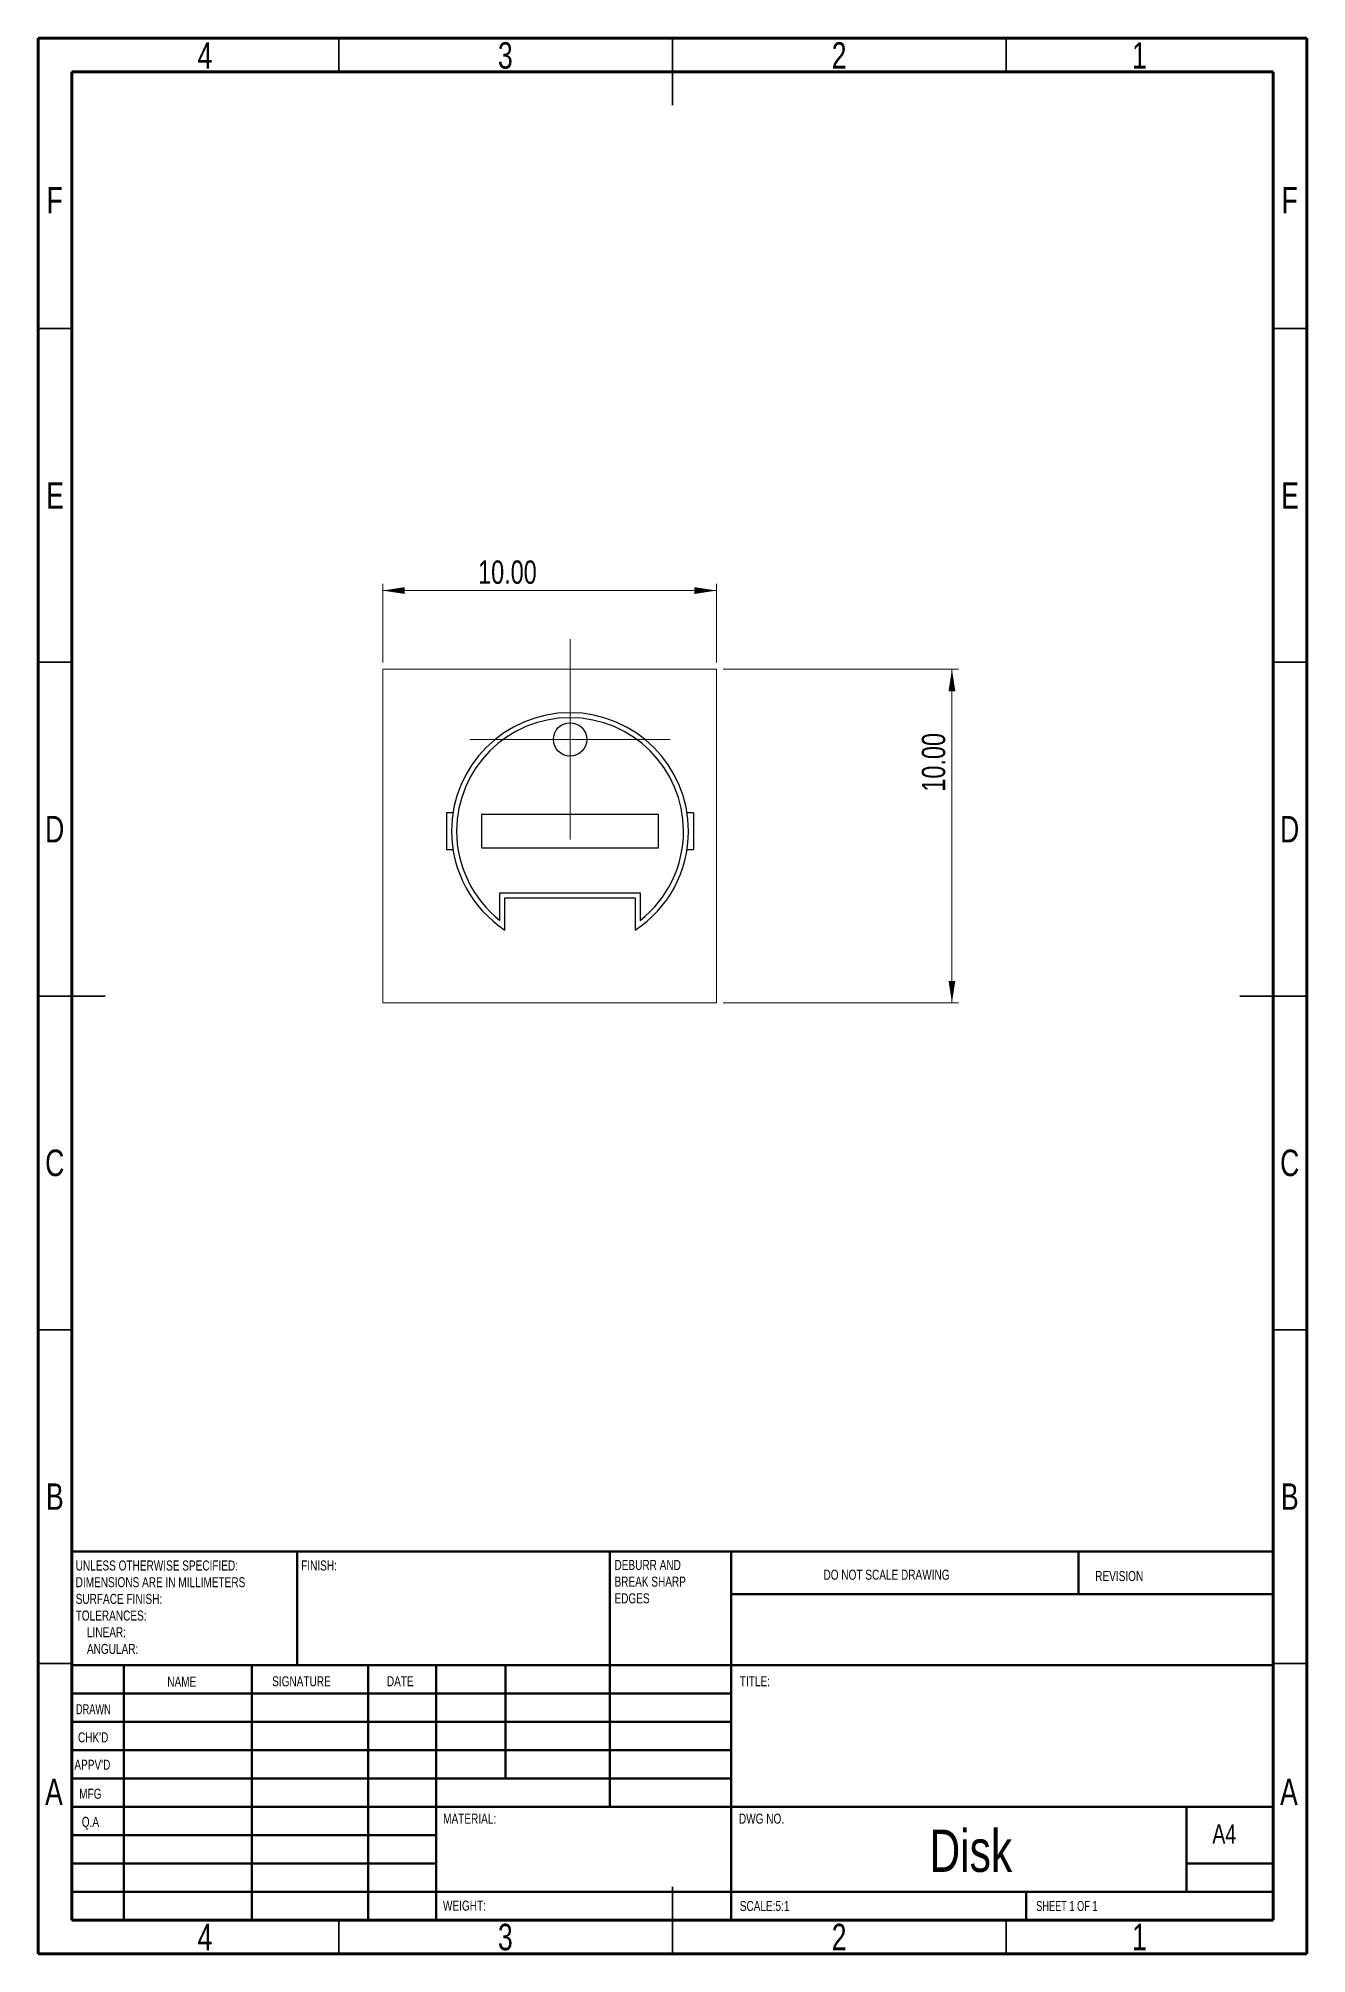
# Model space of a CAD drawing. Header units: millimetres. Extents: x 15 to 205, y 5 to 292.
import ezdxf

# ---------------------------------------------------------------- set-up
doc = ezdxf.new("R2010")
doc.units = ezdxf.units.MM
doc.styles.add('SLDTEXTSTYLE0', font='TXT', dxfattribs={"width": 0.75})
doc.styles.add('SLDTEXTSTYLE1', font='TXT', dxfattribs={"width": 0.686449})
doc.styles.add('SLDTEXTSTYLE2', font='TXT', dxfattribs={"width": 0.6875})
doc.dimstyles.new('SLDDIMSTYLE0', dxfattribs={"dimtxt": 3.5, "dimasz": 3.302, "dimexe": 0, "dimexo": 0.0625, "dimgap": 0.875, "dimtad": 1, "dimlfac": 0.2, "dimrnd": 1e-09, "dimzin": 4, "dimdsep": 46, "dimtxsty": 'SLDTEXTSTYLE0', "dimsah": 1, "dimcen": 0.09, "dimadec": 0, "dimazin": 1, "dimtfac": 1, "dimtofl": 0, "dimtmove": 0, "dimatfit": 3, "dimfxl": 1, "dimfrac": 2, "dimtolj": 1, "dimtzin": 12, "dimarcsym": 0})

# ---------------------------------------------------------------- blocks, each defined once
blk = doc.blocks.new('_D')
at = {"color": 7, "linetype": 'Continuous', "lineweight": 0}
for p, q in [((66.59, 198.47), (66.59, 210.25)), ((116.59, 198.47), (116.59, 210.25)), ((66.59, 209.25), (116.59, 209.25))]:
    blk.add_line(p, q, dxfattribs=at)
at = {"color": 7, "linetype": 'Continuous', "lineweight": 18}
for points in [[(66.59, 209.25), (69.89, 208.74), (69.89, 209.76)], [(116.59, 209.25), (113.29, 209.76), (113.29, 208.74)]]:
    blk.add_solid(points, dxfattribs=at)
at = {"color": 7, "linetype": 'Continuous', "lineweight": 18, "insert": (80.88, 213.76), "char_height": 3.5, "attachment_point": 1, "style": 'SLDTEXTSTYLE0'}
blk.add_mtext('10.00', dxfattribs=at)
blk = doc.blocks.new('_D_1')
at = {"color": 7, "linetype": 'Continuous', "lineweight": 0}
for p, q in [((117.59, 197.47), (152.86, 197.47)), ((151.86, 197.47), (151.86, 147.47)), ((117.59, 147.47), (152.86, 147.47))]:
    blk.add_line(p, q, dxfattribs=at)
at = {"color": 7, "linetype": 'Continuous', "lineweight": 18}
for points in [[(151.86, 197.47), (151.35, 194.17), (152.37, 194.17)], [(151.86, 147.47), (152.37, 150.77), (151.35, 150.77)]]:
    blk.add_solid(points, dxfattribs=at)
at = {"color": 7, "linetype": 'Continuous', "lineweight": 18, "insert": (147.35, 179.12), "char_height": 3.5, "attachment_point": 1, "rotation": 90, "style": 'SLDTEXTSTYLE0'}
blk.add_mtext('10.00', dxfattribs=at)
blk = doc.blocks.new('SW_NOTE_0')
at = {"color": 0, "linetype": 'Continuous', "lineweight": 0, "char_height": 1.5, "attachment_point": 1, "style": 'SLDTEXTSTYLE0'}
for s, insert in [('UNLESS OTHERWISE SPECIFIED:', (0, 1.93)), ('DIMENSIONS ARE IN MILLIMETERS', (0, -0.57)), ('TOLERANCES:', (0, -5.57)), ('SURFACE FINISH:', (0, -3.07)), ('LINEAR:', (1.69, -8.07)), ('ANGULAR:', (1.69, -10.57))]:
    blk.add_mtext(s, dxfattribs=dict(at, insert=insert))
blk = doc.blocks.new('SW_NOTE_0_1')
at = {"color": 0, "linetype": 'Continuous', "lineweight": 0, "char_height": 1.5, "attachment_point": 1, "style": 'SLDTEXTSTYLE0'}
for s, insert in [('DEBURR AND', (0, 1.93)), ('BREAK SHARP', (0, -0.57)), ('EDGES', (0, -3.07))]:
    blk.add_mtext(s, dxfattribs=dict(at, insert=insert))
blk = doc.blocks.new('SW_CENTERMARKSYMBOL_0')
at = {"color": 0, "linetype": 'Continuous', "lineweight": 18}
for p, q in [((0, 12.5), (0, 15)), ((0, 0), (0, 12.5)), ((-12.5, 0), (-15, 0)), ((0, 0), (-12.5, 0)), ((0, 0), (0, -12.5)), ((0, 0), (12.5, 0)), ((12.5, 0), (15, 0)), ((0, -12.5), (0, -15))]:
    blk.add_line(p, q, dxfattribs=at)

msp = doc.modelspace()

# ---------------------------------------------------------------- linework, layer by layer
at = {"color": 7, "linetype": 'Continuous', "lineweight": 70}
for p, q in [((15, 5), (15, 292)), ((15, 292), (205, 292)), ((205, 292), (205, 5)), ((20, 10), (20, 287)), ((20, 287), (200, 287)), ((200, 287), (200, 10)), ((200, 10), (20, 10)), ((205, 5), (15, 5))]:
    msp.add_line(p, q, dxfattribs=at)
at = {"color": 7, "linetype": 'Continuous', "lineweight": 35}
for p, q in [((60, 287), (60, 292)), ((110, 292), (110, 282)), ((110, 287), (110, 292)), ((160, 287), (160, 292)), ((20, 248.5), (15, 248.5)), ((200, 248.5), (205, 248.5)), ((20, 198.5), (15, 198.5)), ((200, 198.5), (205, 198.5)), ((15, 148.5), (25, 148.5)), ((20, 148.5), (15, 148.5)), ((205, 148.5), (195, 148.5)), ((200, 148.5), (205, 148.5)), ((20, 98.5), (15, 98.5)), ((200, 98.5), (205, 98.5)), ((20, 48.5), (15, 48.5)), ((200, 48.5), (205, 48.5)), ((110, 5), (110, 15)), ((60, 10), (60, 5)), ((110, 10), (110, 5)), ((160, 10), (160, 5))]:
    msp.add_line(p, q, dxfattribs=at)
at = {"color": 7, "linetype": 'Continuous', "lineweight": 18}
for p, q in [((66.592, 197.473), (116.592, 197.473)), ((66.592, 197.473), (66.592, 147.473)), ((116.592, 197.473), (116.592, 147.473)), ((66.592, 147.473), (116.592, 147.473))]:
    msp.add_line(p, q, dxfattribs=at)
at = {"color": 7, "linetype": 'Continuous', "lineweight": 25}
for p, q in [((77.118, 175.947), (76.155, 175.947)), ((76.155, 175.947), (76.155, 170.447)), ((107.905, 175.697), (81.405, 175.697)), ((81.405, 175.697), (81.405, 170.697)), ((107.905, 170.697), (107.905, 175.697)), ((113.155, 175.947), (112.19, 175.947)), ((113.155, 175.947), (113.155, 170.447)), ((76.155, 170.447), (77.119, 170.447)), ((81.405, 170.697), (107.905, 170.697)), ((112.192, 170.447), (113.155, 170.447)), ((84.905, 158.365), (84.905, 163.197)), ((84.905, 163.197), (104.405, 163.197)), ((104.405, 163.197), (104.405, 158.365))]:
    msp.add_line(p, q, dxfattribs=at)
at = {"color": 7, "linetype": 'Continuous'}
for p, q in [((84.155, 159.827), (84.155, 163.947)), ((84.155, 163.947), (105.155, 163.947)), ((105.155, 163.947), (105.155, 159.827)), ((84.905, 158.365), (84.905, 163.197)), ((84.905, 163.197), (104.405, 163.197)), ((104.405, 163.197), (104.405, 158.365))]:
    msp.add_line(p, q, dxfattribs=at)
at = {"color": 7, "linetype": 'Continuous', "lineweight": 50}
for p, q in [((20, 65.25), (200, 65.25)), ((20, 65.25), (20, 10)), ((53.8, 48.25), (53.8, 65.25)), ((100.6, 65.25), (100.6, 27)), ((118.8, 65.25), (118.8, 10)), ((170.8, 58.875), (170.8, 65.25)), ((200, 58.875), (118.8, 58.875)), ((200, 48.25), (20, 48.25)), ((27.8, 48.25), (27.8, 10)), ((46.991, 48.25), (46.991, 10)), ((64.399, 48.25), (64.399, 10)), ((74.6, 10), (74.6, 48.25)), ((85, 31.25), (85, 48.25)), ((118.8, 44), (20, 44)), ((118.8, 39.75), (20, 39.75)), ((118.8, 35.5), (20, 35.5)), ((118.8, 31.25), (20, 31.25)), ((74.6, 27), (20, 27)), ((74.6, 27), (200, 27)), ((187, 14.25), (187, 27)), ((74.6, 22.75), (20, 22.75)), ((74.6, 18.5), (20, 18.5)), ((200, 18.5), (187, 18.5)), ((20, 14.25), (200, 14.25)), ((163, 10), (163, 14.25))]:
    msp.add_line(p, q, dxfattribs=at)
at = {"color": 7, "linetype": 'Continuous', "lineweight": 25}
msp.add_circle((94.655, 186.947), 2.5, dxfattribs=at)
at = {"color": 7, "linetype": 'Continuous'}
for radius, start, end in [(17.75, 0, 180), (17, 0, 180), (17.75, 180, 236.68129), (17, 180, 231.85549), (17.75, 303.31871, 0), (17, 308.14451, 0)]:
    msp.add_arc((94.655, 173.197), radius, start, end, dxfattribs=at)
at = {"color": 7, "linetype": 'Continuous', "lineweight": 25}
for start, end in [(0, 180), (180, 236.68129), (303.31871, 0)]:
    msp.add_arc((94.655, 173.197), 17.75, start, end, dxfattribs=at)

# ---------------------------------------------------------------- block references
at = {"color": 7, "linetype": 'Continuous', "lineweight": 0}
for name, p in [('SW_CENTERMARKSYMBOL_0', (94.655, 186.947)), ('SW_NOTE_0', (20.594, 61.987)), ('SW_NOTE_0_1', (101.309, 62.069))]:
    msp.add_blockref(name, p, dxfattribs=at)

# ---------------------------------------------------------------- texts
for s, insert, char_height, attachment_point, style in [('4', (39.96, 291.417), 3.969, 2, 'SLDTEXTSTYLE0'), ('3', (84.96, 291.417), 3.969, 2, 'SLDTEXTSTYLE0'), ('2', (134.96, 291.417), 3.969, 2, 'SLDTEXTSTYLE0'), ('1', (179.96, 291.417), 3.969, 2, 'SLDTEXTSTYLE0'), ('F', (17.458, 269.732), 3.969, 2, 'SLDTEXTSTYLE0'), ('F', (202.458, 269.732), 3.969, 2, 'SLDTEXTSTYLE0'), ('E', (17.508, 225.482), 3.969, 2, 'SLDTEXTSTYLE0'), ('E', (202.508, 225.482), 3.969, 2, 'SLDTEXTSTYLE0'), ('D', (17.453, 175.482), 3.969, 2, 'SLDTEXTSTYLE0'), ('D', (202.453, 175.482), 3.969, 2, 'SLDTEXTSTYLE0'), ('C', (17.459, 125.482), 3.969, 2, 'SLDTEXTSTYLE0'), ('C', (202.459, 125.482), 3.969, 2, 'SLDTEXTSTYLE0'), ('B', (17.471, 75.482), 3.969, 2, 'SLDTEXTSTYLE0'), ('B', (202.471, 75.482), 3.969, 2, 'SLDTEXTSTYLE0'), ('FINISH:', (54.371, 63.919), 1.5, 1, 'SLDTEXTSTYLE0'), ('DO NOT SCALE DRAWING', (132.615, 62.533), 1.5, 1, 'SLDTEXTSTYLE0'), ('REVISION', (173.328, 62.335), 1.5, 1, 'SLDTEXTSTYLE0'), ('NAME', (34.322, 46.501), 1.5, 1, 'SLDTEXTSTYLE0'), ('SIGNATURE', (50.034, 46.562), 1.5, 1, 'SLDTEXTSTYLE0'), ('DATE', (67.215, 46.576), 1.5, 1, 'SLDTEXTSTYLE0'), ('TITLE:', (120.09, 46.576), 1.5, 1, 'SLDTEXTSTYLE0'), ('DRAWN', (20.643, 42.385), 1.5, 1, 'SLDTEXTSTYLE1'), ("CHK'D", (20.939, 38.162), 1.5, 1, 'SLDTEXTSTYLE0'), ("APPV'D", (20.402, 34.066), 1.5, 1, 'SLDTEXTSTYLE0'), ('A', (17.34, 31.232), 3.969, 2, 'SLDTEXTSTYLE0'), ('MFG', (21.124, 29.716), 1.5, 1, 'SLDTEXTSTYLE0'), ('A', (202.34, 31.232), 3.969, 2, 'SLDTEXTSTYLE0'), ('MATERIAL:', (75.646, 25.986), 1.5, 1, 'SLDTEXTSTYLE0'), ('DWG NO.', (119.953, 25.986), 1.5, 1, 'SLDTEXTSTYLE0'), ('Q.A', (21.509, 25.505), 1.5, 1, 'SLDTEXTSTYLE0'), ('Disk', (154.69, 23.607), 6.35, 2, 'SLDTEXTSTYLE0'), ('A4', (190.871, 24.406), 2.9104, 1, 'SLDTEXTSTYLE0'), ('WEIGHT:', (75.618, 12.949), 1.4986, 1, 'SLDTEXTSTYLE0'), ('SCALE:5:1', (120.074, 12.9), 1.5, 1, 'SLDTEXTSTYLE0'), ('SHEET 1 OF 1', (164.478, 12.9), 1.5, 1, 'SLDTEXTSTYLE2'), ('4', (39.96, 9.482), 3.969, 2, 'SLDTEXTSTYLE0'), ('3', (84.96, 9.482), 3.969, 2, 'SLDTEXTSTYLE0'), ('2', (134.96, 9.482), 3.969, 2, 'SLDTEXTSTYLE0'), ('1', (179.96, 9.482), 3.969, 2, 'SLDTEXTSTYLE0')]:
    msp.add_mtext(s, dxfattribs=dict(at, insert=insert, char_height=char_height, attachment_point=attachment_point, style=style))

# ---------------------------------------------------------------- dimensions: what is measured, and where the dimension line sits
at = {"color": 7, "linetype": 'Continuous', "lineweight": 18}
dim = msp.add_linear_dim(base=(116.592, 209.249), p1=(66.592, 197.473), p2=(116.592, 197.473), dimstyle='SLDDIMSTYLE0', dxfattribs=at)
dim.commit()
dim.dimension.update_dxf_attribs({"geometry": '_D', "text_midpoint": (86.699, 209.249), "dimtype": 160})
dim = msp.add_linear_dim(base=(151.861, 147.473), p1=(116.592, 197.473), p2=(116.592, 147.473), angle=90, dimstyle='SLDDIMSTYLE0', dxfattribs=at)
dim.commit()
dim.dimension.update_dxf_attribs({"geometry": '_D_1', "text_midpoint": (151.861, 184.939), "dimtype": 160})

doc.saveas('drawing.dxf')
